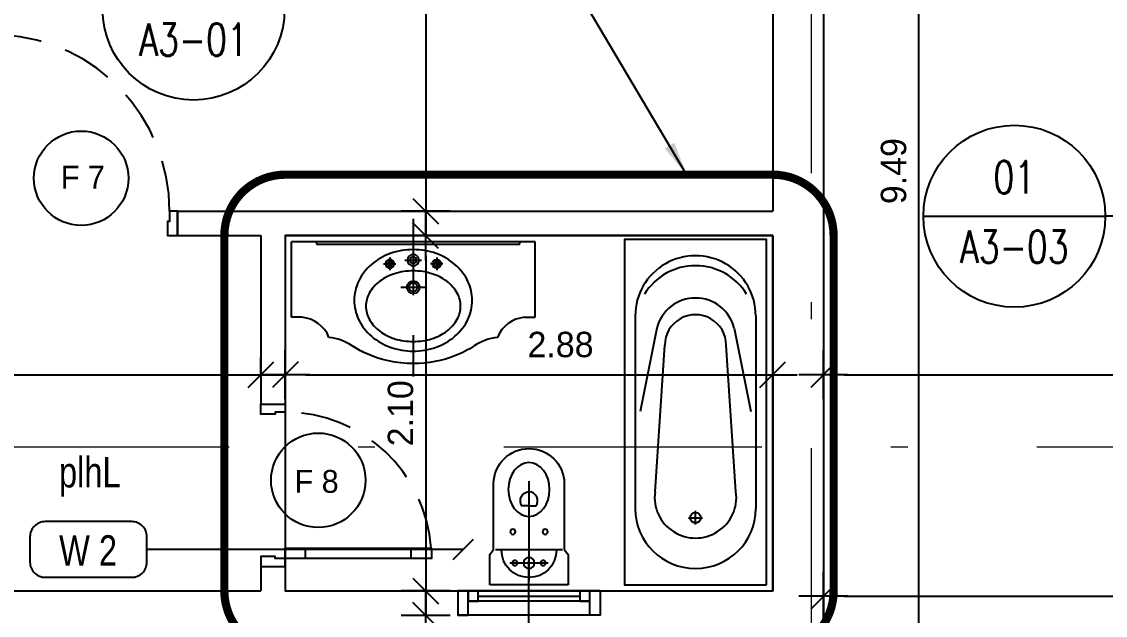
# Model space of a CAD drawing. Header units: metres. Extents: x 0 to 435, y 0 to 273.
# Drawn here: x 47.67 to 54.08, y 239.09 to 242.6 of the extents above; entities that cross this region are included whole.
import ezdxf
from ezdxf.enums import TextEntityAlignment as Align

# ---------------------------------------------------------------- set-up
doc = ezdxf.new("R2010")
doc.units = ezdxf.units.M
doc.header["$MEASUREMENT"] = 0
for name, pattern in [('B4-PLANS$0$DASHDOT', [25.4, 12.7, -6.35, 0, -6.35]), ('CENTER', [2, 1.25, -0.25, 0.25, -0.25]), ('DASHED2', [0.375, 0.25, -0.125]), ('DOT2', [0.125, 0, -0.125])]:
    doc.linetypes.add(name, pattern=pattern)
doc.layers.get('0').update_dxf_attribs({"plot": 0})
for name, color, linetype in [('A-DR', 3, 'Continuous'), ('A-DTNM', 112, 'Continuous'), ('A-DWNM', 3, 'Continuous'), ('A-DWNM1', 3, 'Continuous'), ('A-EDM', 2, 'Continuous'), ('A-FIX', 72, 'Continuous'), ('A-IDM', 221, 'Continuous'), ('A-RNM2', 4, 'Continuous'), ('A-RNM3', 4, 'Continuous'), ('A-TXT', 4, 'Continuous'), ('A-WIN', 3, 'Continuous'), ('A-WL', 7, 'Continuous'), ('Slab', 3, 'Continuous')]:
    doc.layers.add(name, color=color, linetype=linetype)
doc.layers.add('A-ref', color=7, linetype='Continuous', true_color=0x8d8d81)
doc.layers.add('Dote', color=1, linetype='B4-PLANS$0$DASHDOT', lineweight=15)
doc.styles.add('B4-PLANS$0$S100', font='romans.shx', dxfattribs={"width": 0.9})
doc.styles.add('B4-PLANS$0$XARAB', font='xarab.shx')
doc.styles.add('BERNIE', font='arial.ttf')
doc.styles.add('S100', font='romans.shx', dxfattribs={"width": 0.9})
doc.styles.add('XARAB', font='xarab.shx')
doc.dimstyles.new('B4-PLANS$0$EXT-DIM', dxfattribs={"dimscale": 0, "dimtxt": 0.15, "dimasz": 0.12, "dimexe": 0.15, "dimexo": 0.45, "dimgap": 0.09, "dimtad": 1, "dimzin": 0, "dimdsep": 46, "dimtxsty": 'B4-PLANS$0$XARAB', "dimblk": 'B4-PLANS$0$_OBLIQUE', "dimcen": 0.09, "dimdle": 0.15, "dimadec": 0, "dimazin": 0, "dimtfac": 1.5, "dimtofl": 0, "dimtmove": 2, "dimatfit": 3, "dimldrblk": 'B4-PLANS$0$_OBLIQUE', "dimfxl": 1, "dimtolj": 1, "dimtzin": 0, "dimarcsym": 0})
doc.dimstyles.new('DIM100', dxfattribs={"dimtxt": 0.15, "dimasz": 0.12, "dimexe": 0.1, "dimexo": 0, "dimgap": 0.05, "dimtad": 1, "dimzin": 3, "dimdsep": 46, "dimtxsty": 'XARAB', "dimblk": 'DTICK', "dimcen": 0.09, "dimclrd": 256, "dimclre": 4, "dimclrt": 3, "dimadec": 0, "dimazin": 3, "dimtfac": 1, "dimtix": 1, "dimtmove": 2, "dimatfit": 0, "dimldrblk": 'DTICK', "dimfxl": 0.15, "dimtolj": 1, "dimtzin": 3, "dimlwd": -3, "dimlwe": -3, "dimarcsym": 0})
doc.dimstyles.new('DIM10R', dxfattribs={"dimscale": 0.2, "dimtxt": 125, "dimasz": 150, "dimexe": 100, "dimexo": 100, "dimgap": 25, "dimtad": 1, "dimdec": 0, "dimzin": 0, "dimdsep": 46, "dimtxsty": 'BERNIE', "dimcen": 500, "dimdle": 50, "dimclrd": 2, "dimclre": 1, "dimclrt": 3, "dimadec": 0, "dimazin": 0, "dimtfac": 1, "dimtdec": 0, "dimtix": 1, "dimtmove": 2, "dimatfit": 3, "dimfxl": 1, "dimtolj": 1, "dimtzin": 0, "dimarcsym": 0})

# ---------------------------------------------------------------- blocks, each defined once
blk = doc.blocks.new('B4-PLANS$0$AXES-B2')
at = {"layer": 'Dote', "ltscale": 0.1}
for p, q in [((8.585, 10.085), (8.585, -26.235)), ((-29.655, -3.025), (30.305, -3.025))]:
    blk.add_line(p, q, dxfattribs=at)
blk = doc.blocks.new('B4-PLANS$0$DOR')
blk.add_circle((0, 0), 310)
at = {"style": 'B4-PLANS$0$S100', "width": 0.9, "flags": 12}
blk.add_attdef('D10', text='', height=200, dxfattribs=at).set_placement((11, 7), align=Align.MIDDLE)
blk = doc.blocks.new('B4-PLANS$0$D-07')
at = {"layer": 'A-DR'}
for p, q in [((0.04, 0.8886), (0.09, 0.8886)), ((0.04, 0.22), (0.09, 0.22))]:
    blk.add_line(p, q, dxfattribs=at)
for points in [[(0.09, 0.9886), (0.04, 0.9886), (0.04, 0.12), (0.09, 0.12)], [(0, 0.12), (0.04, 0.12), (0.04, 0.07), (0.05, 0.07), (0.05, 0), (0, 0)], [(0.95, 0.12), (0.91, 0.12), (0.91, 0.07), (0.9, 0.07), (0.9, 0), (0.95, 0)]]:
    blk.add_lwpolyline(points, close=True, dxfattribs=at)
at = {"layer": 'A-DR', "color": 8, "linetype": 'DASHED2'}
blk.add_arc((0.04, 0.12), 0.87, 360, 86.7053, dxfattribs=at)
blk = doc.blocks.new('B4-PLANS$0$RNO2')
at = {"layer": 'A-RNM2'}
blk.add_lwpolyline([(965.5, 374.3), (397.4, 374.3, 0.414214), (297.4, 274.3), (297.4, 108.4, 0.414214), (397.4, 8.4), (965.5, 8.4, 0.414214), (1065.5, 108.4), (1065.5, 274.3, 0.414214)], format="xyb", close=True, dxfattribs=at)
at = {"layer": 'A-RNM2', "color": 3, "style": 'B4-PLANS$0$S100', "width": 0.8}
blk.add_attdef('NUMBER', text='', height=90, dxfattribs=at).set_placement((679, 186), align=Align.MIDDLE)
blk = doc.blocks.new('B4-PLANS$0$WNU')
blk.add_line((0, 100), (0, -552.8))
blk.add_lwpolyline([(-179, 720), (-358, 410), (-179, 100), (179, 100), (358, 410), (179, 720)], close=True)
at = {"style": 'B4-PLANS$0$S100', "width": 0.9, "flags": 12}
blk.add_attdef('W10', text='', height=200, dxfattribs=at).set_placement((11, 417), align=Align.MIDDLE)
blk = doc.blocks.new('B4-PLANS$0$W-01')
for p, q in [((0.7, 0), (0, 0)), ((0.65, -0.05), (0.05, -0.05)), ((0.1, -0.025), (0.6, -0.025)), ((0.7, -0.12), (0, -0.12))]:
    blk.add_line(p, q)
for points in [[(0, 0), (0, -0.12), (0.05, -0.12), (0.05, 0)], [(0.05, 0), (0.05, -0.05), (0.1, -0.05), (0.1, 0)], [(0.6, 0), (0.6, -0.05), (0.65, -0.05), (0.65, 0)], [(0.7, 0), (0.7, -0.12), (0.65, -0.12), (0.65, 0)]]:
    blk.add_lwpolyline(points, close=True)
blk = doc.blocks.new('DTICK')
for p, q in [((0, 1.207), (0, -1.207)), ((-1.207, 0), (1.207, 0))]:
    blk.add_line(p, q)
at = {"color": 3}
blk.add_line((-0.629, -0.629), (0.629, 0.629), dxfattribs=at)
blk = doc.blocks.new('*D355')
at = {"layer": 'A-IDM', "color": 4, "linetype": 'DOT2', "lineweight": -3, "ltscale": 2, "transparency": 16777216}
for p, q in [((42.3679, 240.5099), (42.3679, 240.6099)), ((49.0879, 240.5099), (49.0879, 240.6099))]:
    blk.add_line(p, q, dxfattribs=at)
at = {"layer": 'A-IDM', "linetype": 'ByBlock', "lineweight": -3, "ltscale": 2, "transparency": 16777216}
blk.add_line((42.4879, 240.5099), (48.9679, 240.5099), dxfattribs=at)
at = {"layer": 'Defpoints', "color": 0, "linetype": 'ByBlock', "ltscale": 2, "transparency": 16777216}
for p in [(42.3679, 240.5099), (49.0879, 240.5099), (49.0879, 240.5099)]:
    blk.add_point(p, dxfattribs=at)
at = {"layer": 'A-IDM', "linetype": 'ByBlock', "lineweight": -3, "ltscale": 2, "transparency": 16777216, "xscale": 0.12, "yscale": 0.12, "zscale": 0.12, "rotation": 180}
blk.add_blockref('DTICK', (42.3679, 240.5099), dxfattribs=at)
at = {"layer": 'A-IDM', "linetype": 'ByBlock', "lineweight": -3, "ltscale": 2, "transparency": 16777216, "xscale": 0.12, "yscale": 0.12, "zscale": 0.12}
blk.add_blockref('DTICK', (49.0879, 240.5099), dxfattribs=at)
at = {"layer": 'A-IDM', "color": 3, "linetype": 'ByBlock', "ltscale": 2, "transparency": 16777216, "insert": (45.7279, 240.6586), "char_height": 0.15, "attachment_point": 5, "style": 'XARAB'}
blk.add_mtext('\\A1;6.72', dxfattribs=at)
blk = doc.blocks.new('*D356')
at = {"layer": 'A-IDM', "color": 4, "linetype": 'DOT2', "lineweight": -3, "ltscale": 2, "transparency": 16777216}
for p, q in [((49.2319, 240.5099), (49.2319, 240.6099)), ((52.1119, 240.5099), (52.1119, 240.6099))]:
    blk.add_line(p, q, dxfattribs=at)
at = {"layer": 'A-IDM', "linetype": 'ByBlock', "lineweight": -3, "ltscale": 2, "transparency": 16777216}
blk.add_line((49.3519, 240.5099), (51.9919, 240.5099), dxfattribs=at)
at = {"layer": 'Defpoints', "color": 0, "linetype": 'ByBlock', "ltscale": 2, "transparency": 16777216}
for p in [(49.2319, 240.5099), (52.1119, 240.5099), (52.1119, 240.5099)]:
    blk.add_point(p, dxfattribs=at)
at = {"layer": 'A-IDM', "linetype": 'ByBlock', "lineweight": -3, "ltscale": 2, "transparency": 16777216, "xscale": 0.12, "yscale": 0.12, "zscale": 0.12, "rotation": 180}
blk.add_blockref('DTICK', (49.2319, 240.5099), dxfattribs=at)
at = {"layer": 'A-IDM', "linetype": 'ByBlock', "lineweight": -3, "ltscale": 2, "transparency": 16777216, "xscale": 0.12, "yscale": 0.12, "zscale": 0.12}
blk.add_blockref('DTICK', (52.1119, 240.5099), dxfattribs=at)
at = {"layer": 'A-IDM', "color": 3, "linetype": 'ByBlock', "ltscale": 2, "transparency": 16777216, "insert": (50.8583, 240.6876), "char_height": 0.15, "attachment_point": 5, "style": 'XARAB'}
blk.add_mtext('\\A1;2.88', dxfattribs=at)
blk = doc.blocks.new('*D357')
at = {"layer": 'A-IDM', "color": 4, "linetype": 'DOT2', "lineweight": -3, "ltscale": 2, "transparency": 16777216}
for p, q in [((52.4119, 240.5099), (52.4119, 240.6099)), ((57.2119, 240.5099), (57.2119, 240.4099))]:
    blk.add_line(p, q, dxfattribs=at)
at = {"layer": 'A-IDM', "linetype": 'ByBlock', "lineweight": -3, "ltscale": 2, "transparency": 16777216}
blk.add_line((52.5319, 240.5099), (57.0919, 240.5099), dxfattribs=at)
at = {"layer": 'Defpoints', "color": 0, "linetype": 'ByBlock', "ltscale": 2, "transparency": 16777216}
for p in [(52.4119, 240.5099), (57.2119, 240.5099), (57.2119, 240.5099)]:
    blk.add_point(p, dxfattribs=at)
at = {"layer": 'A-IDM', "linetype": 'ByBlock', "lineweight": -3, "ltscale": 2, "transparency": 16777216, "xscale": 0.12, "yscale": 0.12, "zscale": 0.12, "rotation": 180}
blk.add_blockref('DTICK', (52.4119, 240.5099), dxfattribs=at)
at = {"layer": 'A-IDM', "linetype": 'ByBlock', "lineweight": -3, "ltscale": 2, "transparency": 16777216, "xscale": 0.12, "yscale": 0.12, "zscale": 0.12}
blk.add_blockref('DTICK', (57.2119, 240.5099), dxfattribs=at)
at = {"layer": 'A-IDM', "color": 3, "linetype": 'ByBlock', "ltscale": 2, "transparency": 16777216, "insert": (54.8119, 240.6575), "char_height": 0.15, "attachment_point": 5, "style": 'XARAB'}
blk.add_mtext('\\A1;4.80', dxfattribs=at)
blk = doc.blocks.new('*D363')
at = {"layer": 'A-IDM', "color": 4, "linetype": 'DOT2', "lineweight": -3, "ltscale": 2, "transparency": 16777216}
for p, q in [((52.4119, 239.3762), (52.4119, 239.1006)), ((57.2119, 239.2924), (57.2119, 239.1006))]:
    blk.add_line(p, q, dxfattribs=at)
at = {"layer": 'A-IDM', "linetype": 'ByBlock', "lineweight": -3, "ltscale": 2, "transparency": 16777216}
blk.add_line((52.5319, 239.2006), (57.0919, 239.2006), dxfattribs=at)
at = {"layer": 'Defpoints', "color": 0, "linetype": 'ByBlock', "ltscale": 2, "transparency": 16777216}
for p in [(52.4119, 239.3762), (57.2119, 239.2924), (57.2119, 239.2006)]:
    blk.add_point(p, dxfattribs=at)
at = {"layer": 'A-IDM', "linetype": 'ByBlock', "lineweight": -3, "ltscale": 2, "transparency": 16777216, "xscale": 0.12, "yscale": 0.12, "zscale": 0.12, "rotation": 180}
blk.add_blockref('DTICK', (52.4119, 239.2006), dxfattribs=at)
at = {"layer": 'A-IDM', "linetype": 'ByBlock', "lineweight": -3, "ltscale": 2, "transparency": 16777216, "xscale": 0.12, "yscale": 0.12, "zscale": 0.12}
blk.add_blockref('DTICK', (57.2119, 239.2006), dxfattribs=at)
at = {"layer": 'A-IDM', "color": 3, "linetype": 'ByBlock', "ltscale": 2, "transparency": 16777216, "insert": (54.8119, 239.3482), "char_height": 0.15, "attachment_point": 5, "style": 'XARAB'}
blk.add_mtext('\\A1;4.80', dxfattribs=at)
blk = doc.blocks.new('*D518')
at = {"layer": 'A-IDM', "color": 4, "linetype": 'DOT2', "lineweight": -3, "ltscale": 2, "transparency": 16777216}
for p, q in [((50.0615, 246.4562), (50.1615, 246.4562)), ((50.0615, 241.4762), (50.1615, 241.4762))]:
    blk.add_line(p, q, dxfattribs=at)
at = {"layer": 'A-IDM', "linetype": 'ByBlock', "lineweight": -3, "ltscale": 2, "transparency": 16777216}
blk.add_line((50.0615, 246.3362), (50.0615, 241.5962), dxfattribs=at)
at = {"layer": 'Defpoints', "color": 0, "linetype": 'ByBlock', "ltscale": 2, "transparency": 16777216}
for p in [(50.0615, 246.4562), (50.0615, 241.4762), (50.0615, 241.4762)]:
    blk.add_point(p, dxfattribs=at)
at = {"layer": 'A-IDM', "linetype": 'ByBlock', "lineweight": -3, "ltscale": 2, "transparency": 16777216, "xscale": 0.12, "yscale": 0.12, "zscale": 0.12}
for p, rotation in [((50.0615, 246.4562), 90), ((50.0615, 241.4762), 270)]:
    blk.add_blockref('DTICK', p, dxfattribs=dict(at, rotation=rotation))
at = {"layer": 'A-IDM', "color": 3, "linetype": 'ByBlock', "ltscale": 2, "transparency": 16777216, "insert": (49.9139, 243.9662), "char_height": 0.15, "attachment_point": 5, "rotation": 90, "style": 'XARAB'}
blk.add_mtext('\\A1;4.98', dxfattribs=at)
blk = doc.blocks.new('*D519')
at = {"layer": 'A-IDM', "color": 4, "linetype": 'DOT2', "lineweight": -3, "ltscale": 2, "transparency": 16777216}
for p, q in [((50.0615, 241.3322), (50.1615, 241.3322)), ((50.0615, 239.2322), (50.1615, 239.2322))]:
    blk.add_line(p, q, dxfattribs=at)
at = {"layer": 'A-IDM', "linetype": 'ByBlock', "lineweight": -3, "ltscale": 2, "transparency": 16777216}
blk.add_line((50.0615, 241.2122), (50.0615, 239.3522), dxfattribs=at)
at = {"layer": 'Defpoints', "color": 0, "linetype": 'ByBlock', "ltscale": 2, "transparency": 16777216}
for p in [(50.0615, 241.3322), (50.0615, 239.2322), (50.0615, 239.2322)]:
    blk.add_point(p, dxfattribs=at)
at = {"layer": 'A-IDM', "linetype": 'ByBlock', "lineweight": -3, "ltscale": 2, "transparency": 16777216, "xscale": 0.12, "yscale": 0.12, "zscale": 0.12}
for p, rotation in [((50.0615, 241.3322), 90), ((50.0615, 239.2322), 270)]:
    blk.add_blockref('DTICK', p, dxfattribs=dict(at, rotation=rotation))
at = {"layer": 'A-IDM', "color": 3, "linetype": 'ByBlock', "ltscale": 2, "transparency": 16777216, "insert": (49.9134, 240.2822), "char_height": 0.15, "attachment_point": 5, "rotation": 90, "style": 'XARAB'}
blk.add_mtext('\\A1;2.10', dxfattribs=at)
blk = doc.blocks.new('*D520')
at = {"layer": 'A-IDM', "color": 4, "linetype": 'DOT2', "lineweight": -3, "ltscale": 2, "transparency": 16777216}
for p, q in [((50.0615, 239.0882), (50.1615, 239.0882)), ((50.0615, 235.6682), (49.9615, 235.6682))]:
    blk.add_line(p, q, dxfattribs=at)
at = {"layer": 'A-IDM', "linetype": 'ByBlock', "lineweight": -3, "ltscale": 2, "transparency": 16777216}
blk.add_line((50.0615, 238.9682), (50.0615, 235.7882), dxfattribs=at)
at = {"layer": 'Defpoints', "color": 0, "linetype": 'ByBlock', "ltscale": 2, "transparency": 16777216}
for p in [(50.0615, 239.0882), (50.0615, 235.6682), (50.0615, 235.6682)]:
    blk.add_point(p, dxfattribs=at)
at = {"layer": 'A-IDM', "linetype": 'ByBlock', "lineweight": -3, "ltscale": 2, "transparency": 16777216, "xscale": 0.12, "yscale": 0.12, "zscale": 0.12}
for p, rotation in [((50.0615, 239.0882), 90), ((50.0615, 235.6682), 270)]:
    blk.add_blockref('DTICK', p, dxfattribs=dict(at, rotation=rotation))
at = {"layer": 'A-IDM', "color": 3, "linetype": 'ByBlock', "ltscale": 2, "transparency": 16777216, "insert": (49.8822, 236.5743), "char_height": 0.15, "attachment_point": 5, "rotation": 90, "style": 'XARAB'}
blk.add_mtext('\\A1;3.42', dxfattribs=at)
blk = doc.blocks.new('*D525')
at = {"layer": 'A-IDM', "color": 4, "linetype": 'DOT2', "lineweight": -3, "ltscale": 2, "transparency": 16777216}
for p, q in [((52.9729, 246.4562), (53.0729, 246.4562)), ((54.5719, 236.9702), (52.8729, 236.9702))]:
    blk.add_line(p, q, dxfattribs=at)
at = {"layer": 'A-IDM', "linetype": 'ByBlock', "lineweight": -3, "ltscale": 2, "transparency": 16777216}
blk.add_line((52.9729, 246.3362), (52.9729, 237.0902), dxfattribs=at)
at = {"layer": 'Defpoints', "color": 0, "linetype": 'ByBlock', "ltscale": 2, "transparency": 16777216}
for p in [(52.9729, 246.4562), (52.9729, 236.9702), (54.5719, 236.9702)]:
    blk.add_point(p, dxfattribs=at)
at = {"layer": 'A-IDM', "linetype": 'ByBlock', "lineweight": -3, "ltscale": 2, "transparency": 16777216, "xscale": 0.12, "yscale": 0.12, "zscale": 0.12}
for p, rotation in [((52.9729, 246.4562), 90), ((52.9729, 236.9702), 270)]:
    blk.add_blockref('DTICK', p, dxfattribs=dict(at, rotation=rotation))
at = {"layer": 'A-IDM', "color": 3, "linetype": 'ByBlock', "ltscale": 2, "transparency": 16777216, "insert": (52.8268, 241.7132), "char_height": 0.15, "attachment_point": 5, "rotation": 90, "style": 'XARAB'}
blk.add_mtext('\\A1;9.49', dxfattribs=at)
blk = doc.blocks.new('DRF')
blk.add_line((-560, 0), (560, 0))
blk.add_circle((0, 0), 560)
at = {"style": 'S100', "width": 0.75, "flags": 12}
for tag, p in [('N', (0, 240)), ('SHEET', (0, -187.8))]:
    blk.add_attdef(tag, text='', height=200, dxfattribs=at).set_placement(p, align=Align.MIDDLE)
blk = doc.blocks.new('B4-PLANS$0$D-08-flat-11')
at = {"layer": 'A-DR'}
for p, q in [((0.1, 0.04), (0.1, 0.09)), ((0.62, 0.04), (0.62, 0.09))]:
    blk.add_line(p, q, dxfattribs=at)
for points in [[(0, 0.8), (0, 0.76), (-0.05, 0.76), (-0.05, 0.75), (-0.12, 0.75), (-0.12, 0.8)], [(0.72, 0.09), (0.72, 0.04), (0, 0.04), (0, 0.09)], [(0, 0), (0, 0.04), (-0.05, 0.04), (-0.05, 0.05), (-0.12, 0.05), (-0.12, 0)]]:
    blk.add_lwpolyline(points, close=True, dxfattribs=at)
at = {"layer": 'A-WL', "color": 8, "linetype": 'DASHED2'}
blk.add_arc((0, 0.04), 0.72, 3.9821, 90, dxfattribs=at)
blk = doc.blocks.new('A$C7D506A96')
at = {"color": 8, "linetype": 'CENTER', "ltscale": 0.3}
for p, q in [((0.5999, 0.5726), (0.5999, 0.7758)), ((0.5999, 0), (0.5999, 0.3968))]:
    blk.add_line(p, q, dxfattribs=at)
for p, q in [((0, 0.4844), (0, 0.1121)), ((0.0522, 0.4844), (0, 0.4844)), ((1.1478, 0.4844), (1.2, 0.4844)), ((1.2, 0.4844), (1.2, 0.1121)), ((0, 0.1121), (1.2, 0.1121)), ((1.0757, 0.1241), (0.0757, 0.1241)), ((0.0757, 0.1241), (0.0757, 0.1121)), ((1.0757, 0.1121), (1.0757, 0.1241))]:
    blk.add_line(p, q)
at = {"color": 8, "linetype": 'CENTER', "ltscale": 30}
for p, q in [((0.6604, 0.3363), (0.5394, 0.3363)), ((0.4539, 0.2212), (0.5148, 0.2212)), ((0.4844, 0.1907), (0.4844, 0.2516)), ((0.5999, 0.1626), (0.5999, 0.2438)), ((0.7458, 0.2212), (0.685, 0.2212)), ((0.7154, 0.1907), (0.7154, 0.2516)), ((0.6405, 0.2032), (0.5593, 0.2032))]:
    blk.add_line(p, q, dxfattribs=at)
at = {"color": 8}
blk.add_circle((0.5999, 0.3363), 0.0313, dxfattribs=at)
blk.add_circle((0.5999, 0.3363), 0.0214)
for centre, radius, start, end in [((0.1548, 0.8428), 0.2614, 276.6562, 303.6772), ((1.0452, 0.8428), 0.2614, 236.3228, 263.3438), ((0.038, 0.6423), 0.1585, 275.1182, 338.1161), ((1.1619, 0.6423), 0.1585, 201.8839, 264.8818)]:
    blk.add_arc(centre, radius, start, end)
for centre, major_axis, start_param, end_param in [((0.5999, 0.3144), (0.2381, 0.2381), 0.785398, 1.127848), ((0.5999, 0.3144), (0.2381, 0.2381), 0.442949, 0.785398), ((0.5848, 0.3568), (0.2063, 0.2063), 1.127848, 1.496046), ((0.5789, 0.3592), (0.1705, 0.1705), 1.084678, 1.425626), ((0.5999, 0.2913), (-0.2208, 0.2208), -0.785398, -0.486119), ((0.5999, 0.2913), (0.2208, 0.2208), 0.486119, 0.785398), ((0.6209, 0.3592), (-0.1705, 0.1705), -1.425626, -1.084678), ((0.615, 0.3568), (-0.2063, 0.2063), -1.496046, -1.127848), ((0.5615, 0.3838), (-0.1811, 0.1811), -0.07475, 0.336841), ((0.5468, 0.4023), (-0.1325, 0.1325), -0.14517, 0.277909), ((0.653, 0.4023), (-0.1325, 0.1325), 4.43448, 4.857559), ((0.6383, 0.3838), (-0.1811, 0.1811), 4.375548, 4.787139), ((0.5256, 0.4011), (-0.1529, 0.1529), 0.336841, 0.785398), ((0.4976, 0.4297), (0.0927, 0.0927), 1.848705, 2.356194), ((0.7021, 0.4297), (-0.0927, 0.0927), 3.926991, 4.43448), ((0.6742, 0.4011), (-0.1529, 0.1529), 3.926991, 4.375548), ((0.4976, 0.4297), (0.0927, 0.0927), 2.356194, 2.863684), ((0.7021, 0.4297), (0.0927, 0.0927), 4.990298, 5.497787), ((0.5256, 0.4011), (0.1529, 0.1529), 2.356194, 2.804752), ((0.6742, 0.4011), (-0.1529, 0.1529), 3.478434, 3.926991), ((0.5468, 0.457), (0.1325, 0.1325), 2.863684, 3.286763), ((0.653, 0.457), (0.1325, 0.1325), 4.567219, 4.990298), ((0.5615, 0.4184), (0.1811, 0.1811), 2.804752, 3.216343), ((0.5789, 0.5001), (0.1705, 0.1705), 3.286763, 3.627711), ((0.5999, 0.5681), (-0.2208, 0.2208), 2.056915, 2.356194), ((0.5999, 0.5681), (0.2208, 0.2208), 3.926991, 4.22627), ((0.6209, 0.5001), (0.1705, 0.1705), 4.22627, 4.567219), ((0.6383, 0.4184), (0.1811, 0.1811), 4.637639, 5.04923), ((0.5848, 0.4454), (-0.2063, 0.2063), 1.645547, 2.013745), ((0.4844, 0.2212), (0.00872, 0.00872), 4.712389, 10.995574), ((0.615, 0.4454), (-0.2063, 0.2063), 2.698644, 3.066842), ((0.5999, 0.4878), (0.2381, 0.2381), 3.584541, 3.926991), ((0.5999, 0.4878), (-0.2381, 0.2381), 2.356194, 2.698644)]:
    blk.add_ellipse(centre, major_axis=major_axis, ratio=1, start_param=start_param, end_param=end_param)
blk.add_ellipse((0.4844, 0.2212), major_axis=(0.0151, 0.0151), ratio=1, start_param=4.712389, end_param=10.995574, dxfattribs=at)
at = {"color": 8, "extrusion": (-6.49809e-17, -4.98616e-17, -1)}
for centre, major_axis, start_param, end_param in [((0.5999, 0.2032), (-0.0202, 0.0202), 4.712389, 10.995574), ((0.7154, 0.2212), (0.0151, 0.0151), -1.570796, 4.712389)]:
    blk.add_ellipse(centre, major_axis=major_axis, ratio=1, start_param=start_param, end_param=end_param, dxfattribs=at)
at = {"extrusion": (-6.49809e-17, -4.98616e-17, -1)}
for centre, major_axis, start_param, end_param in [((0.5999, 0.2032), (0.0116, 0.0116), -1.570796, 4.712389), ((0.7154, 0.2212), (-0.00872, 0.00872), 4.712389, 10.995574)]:
    blk.add_ellipse(centre, major_axis=major_axis, ratio=1, start_param=start_param, end_param=end_param, dxfattribs=at)
blk.add_open_spline([(0.2998, 0.6252), (0.3282, 0.6442), (0.359, 0.6602), (0.4566, 0.6988), (0.5283, 0.7121), (0.6, 0.7121), (0.6816, 0.7121), (0.7632, 0.6949), (0.8579, 0.6511), (0.8797, 0.639), (0.9002, 0.6253)], degree=3, knots=[4.000952, 4.000952, 4.000952, 4.000952, 4.237164, 4.237164, 4.712389, 4.712389, 4.712389, 5.253337, 5.253337, 5.423825, 5.423825, 5.423825, 5.423825])
blk = doc.blocks.new('A$C25A9370B')
for p, q in [((1.3254, 0.6468), (0.3754, 0.6468)), ((1.3304, 0.6468), (1.3304, 0.6468)), ((0.4577, 0.5493), (1.1804, 0.5009)), ((0.4577, 0.1507), (1.1804, 0.1991)), ((1.3254, 0.0532), (0.3754, 0.0532)), ((1.3304, 0.0532), (1.3304, 0.0532))]:
    blk.add_line(p, q)
at = {"color": 8}
for p, q in [((1.2638, 0.5406), (0.8536, 0.6221)), ((0.3304, 0.316), (0.3304, 0.384)), ((0.2966, 0.35), (0.3641, 0.35)), ((1.2638, 0.1594), (0.8536, 0.0779))]:
    blk.add_line(p, q, dxfattribs=at)
blk.add_lwpolyline([(0, 0.7), (1.7, 0.7), (1.7, 0), (0, 0)], close=True)
at = {"extrusion": (0, 0, -1)}
for centre, major_axis, start_param, end_param in [((0.3754, 0.35), (0, 0.2968), 3.141593, 6.283185), ((1.3254, 0.35), (0, 0.2968), 0, 3.141593), ((0.4304, 0.35), (0, 0.2012), 3.004447, 6.420331), ((1.1804, 0.35), (0, 0.1509), 0, 3.141593)]:
    blk.add_ellipse(centre, major_axis=major_axis, ratio=0.993869, start_param=start_param, end_param=end_param, dxfattribs=at)
at = {"color": 8, "extrusion": (0, 0, -1)}
for centre, major_axis, start_param, end_param in [((1.2786, 0.35), (0, 0.2949), 0.547929, 2.593664), ((1.2175, 0.35), (0, 0.1962), 0.239687, 2.901906)]:
    blk.add_ellipse(centre, major_axis=major_axis, ratio=0.993869, start_param=start_param, end_param=end_param, dxfattribs=at)
at = {"extrusion": (0, 0, -1)}
blk.add_ellipse((0.3304, 0.35), major_axis=(0, 0.0262), ratio=0.993869, dxfattribs=at)
blk = doc.blocks.new('B4-PLANS$0$WC1')
for p, q in [((-0.1927, -0.2011), (-0.1927, -0.3503)), ((0.1937, -0.2011), (-0.1927, -0.2011)), ((0.1937, -0.3503), (0.1937, -0.2011)), ((-0.1927, -0.3503), (-0.1734, -0.376)), ((0.1649, -0.3728), (-0.1639, -0.3728)), ((0.1745, -0.376), (0.1937, -0.3503)), ((-0.1734, -0.376), (-0.1734, -0.7003)), ((0.1745, -0.7003), (0.1745, -0.376))]:
    blk.add_line(p, q)
at = {"color": 8}
for p, q in [((0.0005, -0.7118), (0.0005, -0.223)), ((0.0944, -0.3086), (-0.0934, -0.3086))]:
    blk.add_line(p, q, dxfattribs=at)
for points in [[(0.0005, -0.5895), (-0.0339, -0.5895, 0.586736), (0.0005, -0.6602, 1.057114)], [(0.0005, -0.5895), (0.035, -0.5895, -0.586736), (0.0005, -0.6602, -1.057114)]]:
    blk.add_lwpolyline(points, format="xyb")
for centre, radius in [((-0.0692, -0.3086), 0.0128), ((0.0005, -0.3086), 0.0273), ((0.0703, -0.3086), 0.0128), ((-0.0788, -0.4627), 0.0128), ((0.0799, -0.4627), 0.0128)]:
    blk.add_circle(centre, radius)
for centre, radius, start, end in [((0.0005, -0.3728), 0.1355, 360, 180), ((0.0005, -0.6981), 0.174, 180.7319, 359.2681)]:
    blk.add_arc(centre, radius, start, end)
blk.add_ellipse((0.0005, -0.6706), major_axis=(0, 0.1324), ratio=0.769697)
blk = doc.blocks.new('B4-PLANS$0$_OBLIQUE')
at = {"color": 0, "linetype": 'ByBlock'}
blk.add_line((-0.5, -0.5), (0.5, 0.5), dxfattribs=at)

msp = doc.modelspace()

# ---------------------------------------------------------------- linework, layer by layer
at = {"layer": 'A-ref', "color": 251, "linetype": 'DASHED2', "ltscale": 3, "true_color": 0x575d60, "const_width": 0.0485}
msp.add_lwpolyline([(49.2319, 241.6922), (52.1119, 241.6922, -0.414214), (52.4719, 241.3322), (52.4719, 239.2322, -0.414214), (52.1119, 238.8722), (49.2319, 238.8722, -0.414214), (48.8719, 239.2322), (48.8719, 241.3322, -0.414214)], format="xyb", close=True, dxfattribs=at)
at = {"layer": 'A-WL'}
for p, q in [((52.1119, 246.4562), (52.1119, 241.4762)), ((52.4119, 246.4562), (52.4119, 235.5242)), ((48.5959, 241.4762), (48.5959, 241.3322)), ((48.5959, 241.4762), (52.1119, 241.4762)), ((48.5959, 241.3322), (49.0879, 241.3322)), ((49.0879, 241.3322), (49.0879, 240.3362)), ((49.2319, 241.3322), (49.2319, 240.3362)), ((49.2319, 241.3322), (52.1119, 241.3322)), ((52.1119, 241.3322), (52.1119, 239.2322)), ((49.0879, 240.3362), (49.2319, 240.3362)), ((49.0879, 239.3762), (49.0879, 239.2322)), ((49.0879, 239.3762), (49.2319, 239.3762)), ((49.2319, 239.3762), (49.2319, 239.2322)), ((45.7879, 239.2322), (49.0879, 239.2322)), ((49.2319, 239.2322), (50.2519, 239.2322)), ((50.2519, 239.2322), (50.2519, 239.0882)), ((51.0919, 239.2322), (51.0919, 239.0882)), ((51.0919, 239.2322), (52.1119, 239.2322))]:
    msp.add_line(p, q, dxfattribs=at)
at = {"layer": 'Slab'}
msp.add_lwpolyline([(52.1119, 241.3322), (49.2319, 241.3322), (49.2319, 239.2322), (52.1119, 239.2322)], close=True, dxfattribs=at)

# ---------------------------------------------------------------- block references
at = {"layer": 'A-DR', "xscale": 1.2, "yscale": 1.2, "zscale": 1.2}
msp.add_blockref('B4-PLANS$0$D-07', (47.4559, 241.3322, 0), dxfattribs=at)
at = {"layer": 'A-DTNM', "extrusion": (0, 0, -1)}
ref = msp.add_blockref('DRF', (-48.6901, 242.6706, 0), dxfattribs=dict(at, xscale=-0.000959999989663629, yscale=0.0009600000037153222, zscale=-0.000959999989663629))
ref.add_attrib('N', '01', dxfattribs={"layer": '0', "color": 2, "height": 0.192, "style": 'S100', "width": 0.75, "flags": 12}).set_placement((48.6901, 242.901, 0), align=Align.MIDDLE)
ref.add_attrib('SHEET', 'A3-01', dxfattribs={"layer": '0', "color": 2, "height": 0.192, "style": 'S100', "width": 0.75, "flags": 12}).set_placement((48.6901, 242.4903, 0), align=Align.MIDDLE)
ref = msp.add_blockref('DRF', (-53.5398, 241.4468), dxfattribs=dict(at, xscale=-0.000959999989663629, yscale=0.0009600000037153222, zscale=-0.000959999989663629))
ref.add_attrib('N', '01', dxfattribs={"layer": '0', "color": 2, "height": 0.192, "style": 'S100', "width": 0.75, "flags": 12}).set_placement((53.5398, 241.6772), align=Align.MIDDLE)
ref.add_attrib('SHEET', 'A3-03', dxfattribs={"layer": '0', "color": 2, "height": 0.192, "style": 'S100', "width": 0.75, "flags": 12}).set_placement((53.5398, 241.2665), align=Align.MIDDLE)
at = {"layer": 'A-DWNM'}
ref = msp.add_blockref('B4-PLANS$0$DOR', (48.0259, 241.6712, 0), dxfattribs=dict(at, xscale=0.0008999997284263372, yscale=0.0008999997284263372, zscale=0.0008999997284263372))
ref.add_attrib('D10', 'F 7', dxfattribs={"layer": '0', "height": 0.135, "style": 'B4-PLANS$0$XARAB', "flags": 12}).set_placement((48.0358, 241.6775, 0), align=Align.MIDDLE)
ref = msp.add_blockref('B4-PLANS$0$DOR', (49.4269, 239.8862, 0), dxfattribs=dict(at, xscale=0.0008999997284263372, yscale=0.0008999997284263372, zscale=0.0008999997284263372, rotation=180))
ref.add_attrib('D10', 'F 8', dxfattribs={"layer": '0', "height": 0.135, "style": 'B4-PLANS$0$XARAB', "flags": 12}).set_placement((49.417, 239.8798, 0), align=Align.MIDDLE)
at = {"layer": 'A-DWNM1', "lineweight": -3, "extrusion": (0, 0, -1)}
ref = msp.add_blockref('B4-PLANS$0$WNU', (-50.6719, 238.9146, 0), dxfattribs=dict(at, xscale=-0.000900000003457535, yscale=0.0008999999969091731, zscale=-0.000900000003457535, rotation=180))
ref.add_attrib('W10', 'A 1', dxfattribs={"layer": '0', "height": 0.135, "style": 'B4-PLANS$0$XARAB', "flags": 12}).set_placement((50.662, 238.5393, 0), align=Align.MIDDLE)
at = {"layer": 'A-EDM', "linetype": 'ByBlock', "ltscale": 2, "xscale": 1.2, "yscale": 1.2, "zscale": 1.2}
msp.add_blockref('B4-PLANS$0$AXES-B2', (42.0379, 243.7142), dxfattribs=at)
at = {"layer": 'A-FIX', "yscale": 1.2, "zscale": 1.2}
for name, p, xscale, rotation in [('A$C7D506A96', (50.7079, 241.4306), 1.2, 180), ('A$C25A9370B', (51.2359, 239.2682), -1.2, 270), ('B4-PLANS$0$WC1', (50.6712, 239.0269, 0), -1.2, 180)]:
    msp.add_blockref(name, p, dxfattribs=dict(at, xscale=xscale, rotation=rotation))
at = {"layer": 'A-RNM2'}
ref = msp.add_blockref('B4-PLANS$0$RNO2', (47.4555, 239.3052), dxfattribs=dict(at, xscale=0.0008999999379739165, yscale=0.0008999999379739165, zscale=0.0008999999379739165))
ref.add_attrib('NUMBER', 'W 2', dxfattribs={"color": 3, "height": 0.18, "style": 'B4-PLANS$0$XARAB', "width": 0.8}).set_placement((48.0666, 239.4726), align=Align.MIDDLE)
ref.add_attrib('S2', 'plhL', dxfattribs={"layer": 'A-RNM3', "height": 0.18, "style": 'B4-PLANS$0$XARAB', "width": 0.8, "flags": 12}).set_placement((48.0768, 239.9115), align=Align.MIDDLE)
at = {"layer": 'A-WIN', "xscale": 1.2, "yscale": 1.2, "zscale": 1.2}
msp.add_blockref('B4-PLANS$0$W-01', (50.2519, 239.2322, 0), dxfattribs=at)
at = {"layer": 'A-WL', "xscale": 1.2, "yscale": 1.2, "zscale": 1.2}
msp.add_blockref('B4-PLANS$0$D-08-flat-11', (49.2319, 239.3762), dxfattribs=at)

# ---------------------------------------------------------------- dimensions: what is measured, and where the dimension line sits
at = {"layer": 'A-IDM', "linetype": 'ByBlock', "ltscale": 2}
for base, p1, p2, picture, middle in [((50.0615, 241.4762), (50.0615, 246.4562), (50.0615, 241.4762), '*D518', (49.9139, 243.9662)), ((52.9729, 236.9702), (52.9729, 246.4562), (54.5719, 236.9702), '*D525', (52.8268, 241.7132)), ((50.0615, 239.2322), (50.0615, 241.3322), (50.0615, 239.2322), '*D519', (49.9134, 240.2822))]:
    dim = msp.add_linear_dim(base=base, p1=p1, p2=p2, angle=90, dimstyle='DIM100', dxfattribs=at)
    dim.commit()
    dim.dimension.update_dxf_attribs({"geometry": picture, "text_midpoint": middle})
for base, p1, p2, picture, middle in [((49.0879, 240.5099), (42.3679, 240.5099), (49.0879, 240.5099), '*D355', (45.7279, 240.6586)), ((57.2119, 240.5099), (52.4119, 240.5099), (57.2119, 240.5099), '*D357', (54.8119, 240.6575)), ((57.2119, 239.2006), (52.4119, 239.3762), (57.2119, 239.2924), '*D363', (54.8119, 239.3482))]:
    dim = msp.add_linear_dim(base=base, p1=p1, p2=p2, dimstyle='DIM100', dxfattribs=at)
    dim.commit()
    dim.dimension.update_dxf_attribs({"geometry": picture, "text_midpoint": middle})
dim = msp.add_linear_dim(base=(52.1119, 240.5099), p1=(49.2319, 240.5099), p2=(52.1119, 240.5099), dimstyle='DIM100', dxfattribs=at)
dim.commit()
dim.dimension.update_dxf_attribs({"geometry": '*D356', "text_midpoint": (50.8583, 240.6876), "dimtype": 160})
dim = msp.add_linear_dim(base=(50.0615, 235.6682), p1=(50.0615, 239.0882), p2=(50.0615, 235.6682), angle=90, dimstyle='DIM100', dxfattribs=at)
dim.commit()
dim.dimension.update_dxf_attribs({"geometry": '*D520', "text_midpoint": (49.8822, 236.5743), "dimtype": 160})

# ---------------------------------------------------------------- leaders
at = {"layer": 'A-DTNM'}
for points in [[(51.6036, 241.6922, 0), (51.0244, 242.6706, 0), (49.2277, 242.6706, 0)], [(56.9096, 240.2651), (55.9933, 241.4468), (54.0774, 241.4468)]]:
    msp.add_leader(points, dimstyle='DIM10R', override={"dimasz": 1, "dimclrd": 256}, dxfattribs=at)
at = {"layer": 'A-TXT'}
msp.add_leader([(50.2838, 239.4774), (48.7542, 239.4774), (48.4144, 239.4774)], dimstyle='B4-PLANS$0$EXT-DIM', override={"dimscale": 1, "dimasz": 0.12}, dxfattribs=at)

doc.saveas('drawing.dxf')
